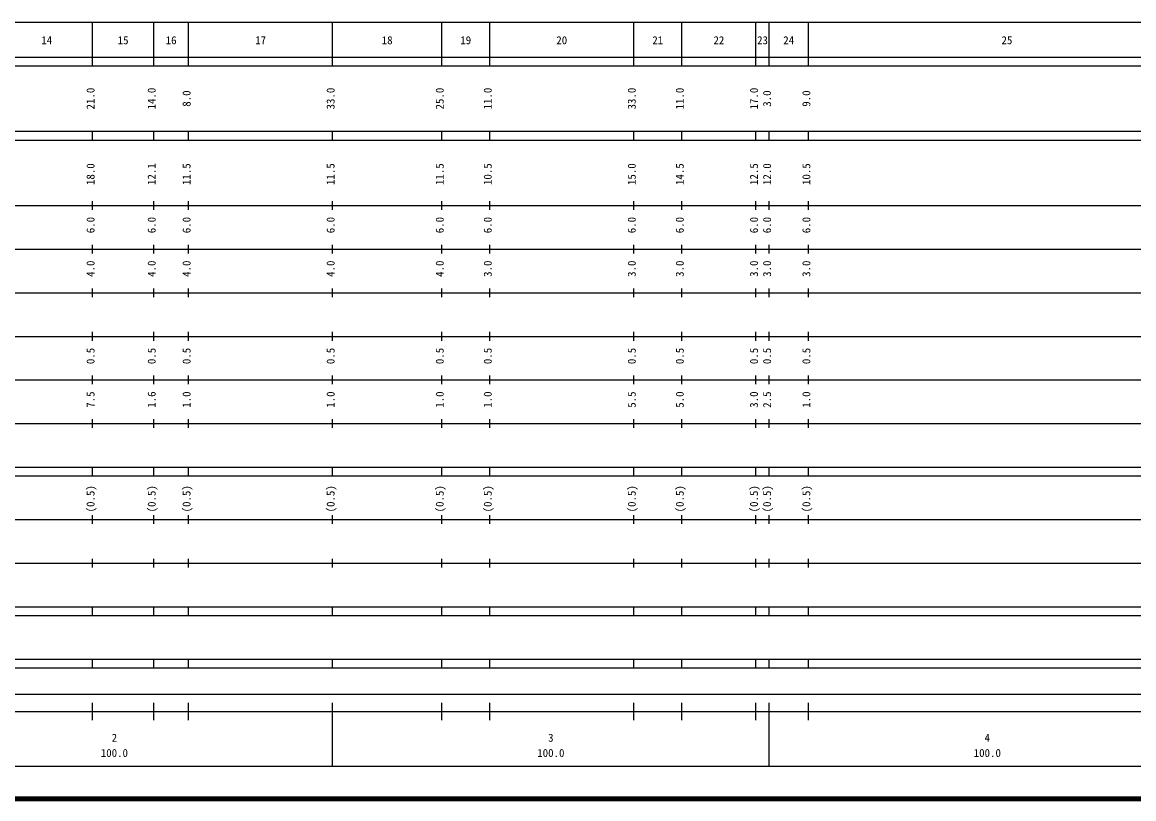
# Model space of a CAD drawing. Units: millimetres on the paper, enlarged 1000 times. Extents: x 40000 to 680000, y 20000 to 380000.
# Drawn here: x 196884 to 451558, y 20000 to 198000 of the extents above; entities that cross this region are included whole.
import ezdxf
from ezdxf.enums import TextEntityAlignment as Align

# ---------------------------------------------------------------- set-up
doc = ezdxf.new("R2010")
doc.units = ezdxf.units.MM
doc.header["$LTSCALE"] = 1000
doc.layers.add('M-TTL', color=7, linetype='Continuous', lineweight=13)
doc.layers.add('M-TTL-BAND', color=7, linetype='Continuous', lineweight=25)
doc.styles.add('ＭＳ ゴシック', font='')
doc.styles.get('ＭＳ ゴシック').set_extended_font_data('MS Gothic')

msp = doc.modelspace()

# ---------------------------------------------------------------- linework, layer by layer
at = {"layer": 'M-TTL', "color": 2, "lineweight": 140}
msp.add_line((40000, 20000), (680000, 20000), dxfattribs=at)
at = {"layer": 'M-TTL-BAND'}
for p, q in [((68000, 198000), (579000, 198000)), ((213000, 188000), (213000, 198000)), ((227000, 188000), (227000, 198000)), ((235000, 188000), (235000, 198000)), ((268000, 188000), (268000, 198000)), ((293000, 188000), (293000, 198000)), ((304000, 188000), (304000, 198000)), ((337000, 188000), (337000, 198000)), ((348000, 188000), (348000, 198000)), ((365000, 188000), (365000, 198000)), ((368000, 188000), (368000, 198000)), ((377000, 188000), (377000, 198000)), ((40000, 190000), (579000, 190000)), ((40000, 188000), (579000, 188000)), ((40000, 173000), (579000, 173000)), ((40000, 171000), (579000, 171000)), ((213000, 171000), (213000, 173000)), ((227000, 171000), (227000, 173000)), ((235000, 171000), (235000, 173000)), ((268000, 171000), (268000, 173000)), ((293000, 171000), (293000, 173000)), ((304000, 171000), (304000, 173000)), ((337000, 171000), (337000, 173000)), ((348000, 171000), (348000, 173000)), ((365000, 171000), (365000, 173000)), ((368000, 171000), (368000, 173000)), ((377000, 171000), (377000, 173000)), ((40000, 156000), (579000, 156000)), ((213000, 155000), (213000, 157000)), ((227000, 155000), (227000, 157000)), ((235000, 155000), (235000, 157000)), ((268000, 155000), (268000, 157000)), ((293000, 155000), (293000, 157000)), ((304000, 155000), (304000, 157000)), ((337000, 155000), (337000, 157000)), ((348000, 155000), (348000, 157000)), ((365000, 155000), (365000, 157000)), ((368000, 155000), (368000, 157000)), ((377000, 155000), (377000, 157000)), ((46000, 146000), (579000, 146000)), ((213000, 145000), (213000, 147000)), ((227000, 145000), (227000, 147000)), ((235000, 145000), (235000, 147000)), ((268000, 145000), (268000, 147000)), ((293000, 145000), (293000, 147000)), ((304000, 145000), (304000, 147000)), ((337000, 145000), (337000, 147000)), ((348000, 145000), (348000, 147000)), ((365000, 145000), (365000, 147000)), ((368000, 145000), (368000, 147000)), ((377000, 145000), (377000, 147000)), ((52000, 136000), (579000, 136000)), ((213000, 135000), (213000, 137000)), ((227000, 135000), (227000, 137000)), ((235000, 135000), (235000, 137000)), ((268000, 135000), (268000, 137000)), ((293000, 135000), (293000, 137000)), ((304000, 135000), (304000, 137000)), ((337000, 135000), (337000, 137000)), ((348000, 135000), (348000, 137000)), ((365000, 135000), (365000, 137000)), ((368000, 135000), (368000, 137000)), ((377000, 135000), (377000, 137000)), ((46000, 126000), (579000, 126000)), ((213000, 125000), (213000, 127000)), ((227000, 125000), (227000, 127000)), ((235000, 125000), (235000, 127000)), ((268000, 125000), (268000, 127000)), ((293000, 125000), (293000, 127000)), ((304000, 125000), (304000, 127000)), ((337000, 125000), (337000, 127000)), ((348000, 125000), (348000, 127000)), ((365000, 125000), (365000, 127000)), ((368000, 125000), (368000, 127000)), ((377000, 125000), (377000, 127000)), ((52000, 116000), (579000, 116000)), ((213000, 115000), (213000, 117000)), ((227000, 115000), (227000, 117000)), ((235000, 115000), (235000, 117000)), ((268000, 115000), (268000, 117000)), ((293000, 115000), (293000, 117000)), ((304000, 115000), (304000, 117000)), ((337000, 115000), (337000, 117000)), ((348000, 115000), (348000, 117000)), ((365000, 115000), (365000, 117000)), ((368000, 115000), (368000, 117000)), ((377000, 115000), (377000, 117000)), ((213000, 105000), (213000, 107000)), ((227000, 105000), (227000, 107000)), ((235000, 105000), (235000, 107000)), ((268000, 105000), (268000, 107000)), ((293000, 105000), (293000, 107000)), ((304000, 105000), (304000, 107000)), ((337000, 105000), (337000, 107000)), ((348000, 105000), (348000, 107000)), ((365000, 105000), (365000, 107000)), ((368000, 105000), (368000, 107000)), ((377000, 105000), (377000, 107000)), ((46000, 106000), (579000, 106000)), ((40000, 96000), (579000, 96000)), ((213000, 94000), (213000, 96000)), ((227000, 94000), (227000, 96000)), ((235000, 94000), (235000, 96000)), ((268000, 94000), (268000, 96000)), ((293000, 94000), (293000, 96000)), ((304000, 94000), (304000, 96000)), ((337000, 94000), (337000, 96000)), ((348000, 94000), (348000, 96000)), ((365000, 94000), (365000, 96000)), ((368000, 94000), (368000, 96000)), ((377000, 94000), (377000, 96000)), ((40000, 94000), (579000, 94000)), ((213000, 83000), (213000, 85000)), ((227000, 83000), (227000, 85000)), ((235000, 83000), (235000, 85000)), ((268000, 83000), (268000, 85000)), ((293000, 83000), (293000, 85000)), ((304000, 83000), (304000, 85000)), ((337000, 83000), (337000, 85000)), ((348000, 83000), (348000, 85000)), ((365000, 83000), (365000, 85000)), ((368000, 83000), (368000, 85000)), ((377000, 83000), (377000, 85000)), ((49000, 84000), (579000, 84000)), ((40000, 74000), (579000, 74000)), ((213000, 73000), (213000, 75000)), ((227000, 73000), (227000, 75000)), ((235000, 73000), (235000, 75000)), ((268000, 73000), (268000, 75000)), ((293000, 73000), (293000, 75000)), ((304000, 73000), (304000, 75000)), ((337000, 73000), (337000, 75000)), ((348000, 73000), (348000, 75000)), ((365000, 73000), (365000, 75000)), ((368000, 73000), (368000, 75000)), ((377000, 73000), (377000, 75000)), ((40000, 64000), (579000, 64000)), ((213000, 62000), (213000, 64000)), ((227000, 62000), (227000, 64000)), ((235000, 62000), (235000, 64000)), ((268000, 62000), (268000, 64000)), ((293000, 62000), (293000, 64000)), ((304000, 62000), (304000, 64000)), ((337000, 62000), (337000, 64000)), ((348000, 62000), (348000, 64000)), ((365000, 62000), (365000, 64000)), ((368000, 62000), (368000, 64000)), ((377000, 62000), (377000, 64000)), ((40000, 62000), (579000, 62000)), ((40000, 52000), (579000, 52000)), ((213000, 50000), (213000, 52000)), ((227000, 50000), (227000, 52000)), ((235000, 50000), (235000, 52000)), ((268000, 50000), (268000, 52000)), ((293000, 50000), (293000, 52000)), ((304000, 50000), (304000, 52000)), ((337000, 50000), (337000, 52000)), ((348000, 50000), (348000, 52000)), ((365000, 50000), (365000, 52000)), ((368000, 50000), (368000, 52000)), ((377000, 50000), (377000, 52000)), ((40000, 50000), (579000, 50000)), ((71000, 44000), (561000, 44000)), ((213000, 38000), (213000, 42000)), ((227000, 38000), (227000, 42000)), ((235000, 38000), (235000, 42000)), ((268000, 27500), (268000, 42000)), ((293000, 38000), (293000, 42000)), ((304000, 38000), (304000, 42000)), ((337000, 38000), (337000, 42000)), ((348000, 38000), (348000, 42000)), ((365000, 38000), (365000, 42000)), ((368000, 27500), (368000, 42000)), ((377000, 38000), (377000, 42000)), ((40000, 40000), (579000, 40000)), ((68000, 27500), (579000, 27500))]:
    msp.add_line(p, q, dxfattribs=at)

# ---------------------------------------------------------------- texts
at = {"layer": 'M-TTL-BAND', "style": 'ＭＳ ゴシック'}
for s, p in [('14', (202500, 192405)), ('15', (220000, 192405)), ('16', (231000, 192405)), ('17', (251500, 192405)), ('18', (280500, 192405)), ('19', (298500, 192405)), ('20', (320500, 192405)), ('21', (342500, 192405)), ('22', (356500, 192405)), ('23', (366500, 192405)), ('24', (372500, 192405)), ('25', (422500, 192405)), ('2', (218000, 32523)), ('3', (318000, 32523)), ('4', (418000, 32523)), ('100.0', (218000, 29033)), ('100.0', (318000, 29033)), ('100.0', (418000, 29033))]:
    msp.add_text(s, height=1833, dxfattribs=at).set_placement(p, align=Align.BOTTOM_CENTER)
for s, p in [('21.0', (214000, 180500)), ('14.0', (228000, 180500)), ('8.0', (236000, 180500)), ('33.0', (269000, 180500)), ('25.0', (294000, 180500)), ('11.0', (305000, 180500)), ('33.0', (338000, 180500)), ('11.0', (349000, 180500)), ('17.0', (366000, 180500)), ('3.0', (369000, 180500)), ('9.0', (378000, 180500)), ('12.1', (228000, 163174)), ('18.0', (214000, 163174)), ('11.5', (236000, 163174)), ('11.5', (269000, 163174)), ('11.5', (294000, 163174)), ('10.5', (305000, 163174)), ('15.0', (338000, 163174)), ('14.5', (349000, 163174)), ('12.5', (366000, 163174)), ('12.0', (369000, 163174)), ('10.5', (378000, 163174)), ('6.0', (214000, 151500)), ('6.0', (228000, 151500)), ('6.0', (236000, 151500)), ('6.0', (269000, 151500)), ('6.0', (294000, 151500)), ('6.0', (305000, 151500)), ('6.0', (338000, 151500)), ('6.0', (349000, 151500)), ('6.0', (366000, 151500)), ('6.0', (369000, 151500)), ('6.0', (378000, 151500)), ('4.0', (214000, 141500)), ('4.0', (228000, 141500)), ('4.0', (236000, 141500)), ('4.0', (269000, 141500)), ('4.0', (294000, 141500)), ('3.0', (305000, 141500)), ('3.0', (338000, 141500)), ('3.0', (349000, 141500)), ('3.0', (366000, 141500)), ('3.0', (369000, 141500)), ('3.0', (378000, 141500)), ('0.5', (214000, 121500)), ('0.5', (228000, 121500)), ('0.5', (236000, 121500)), ('0.5', (269000, 121500)), ('0.5', (294000, 121500)), ('0.5', (305000, 121500)), ('0.5', (338000, 121500)), ('0.5', (349000, 121500)), ('0.5', (366000, 121500)), ('0.5', (369000, 121500)), ('0.5', (378000, 121500)), ('7.5', (214000, 111500)), ('1.6', (228000, 111500)), ('1.0', (236000, 111500)), ('1.0', (269000, 111500)), ('1.0', (294000, 111500)), ('1.0', (305000, 111500)), ('5.5', (338000, 111500)), ('5.0', (349000, 111500)), ('3.0', (366000, 111500)), ('2.5', (369000, 111500)), ('1.0', (378000, 111500)), ('(0.5)', (214000, 88764)), ('(0.5)', (228000, 88764)), ('(0.5)', (236000, 88764)), ('(0.5)', (269000, 88764)), ('(0.5)', (294000, 88764)), ('(0.5)', (305000, 88764)), ('(0.5)', (338000, 88764)), ('(0.5)', (349000, 88764)), ('(0.5)', (366000, 88764)), ('(0.5)', (369000, 88764)), ('(0.5)', (378000, 88764))]:
    msp.add_text(s, height=1833, rotation=90, dxfattribs=at).set_placement(p, align=Align.BOTTOM_CENTER)

doc.saveas('drawing.dxf')
